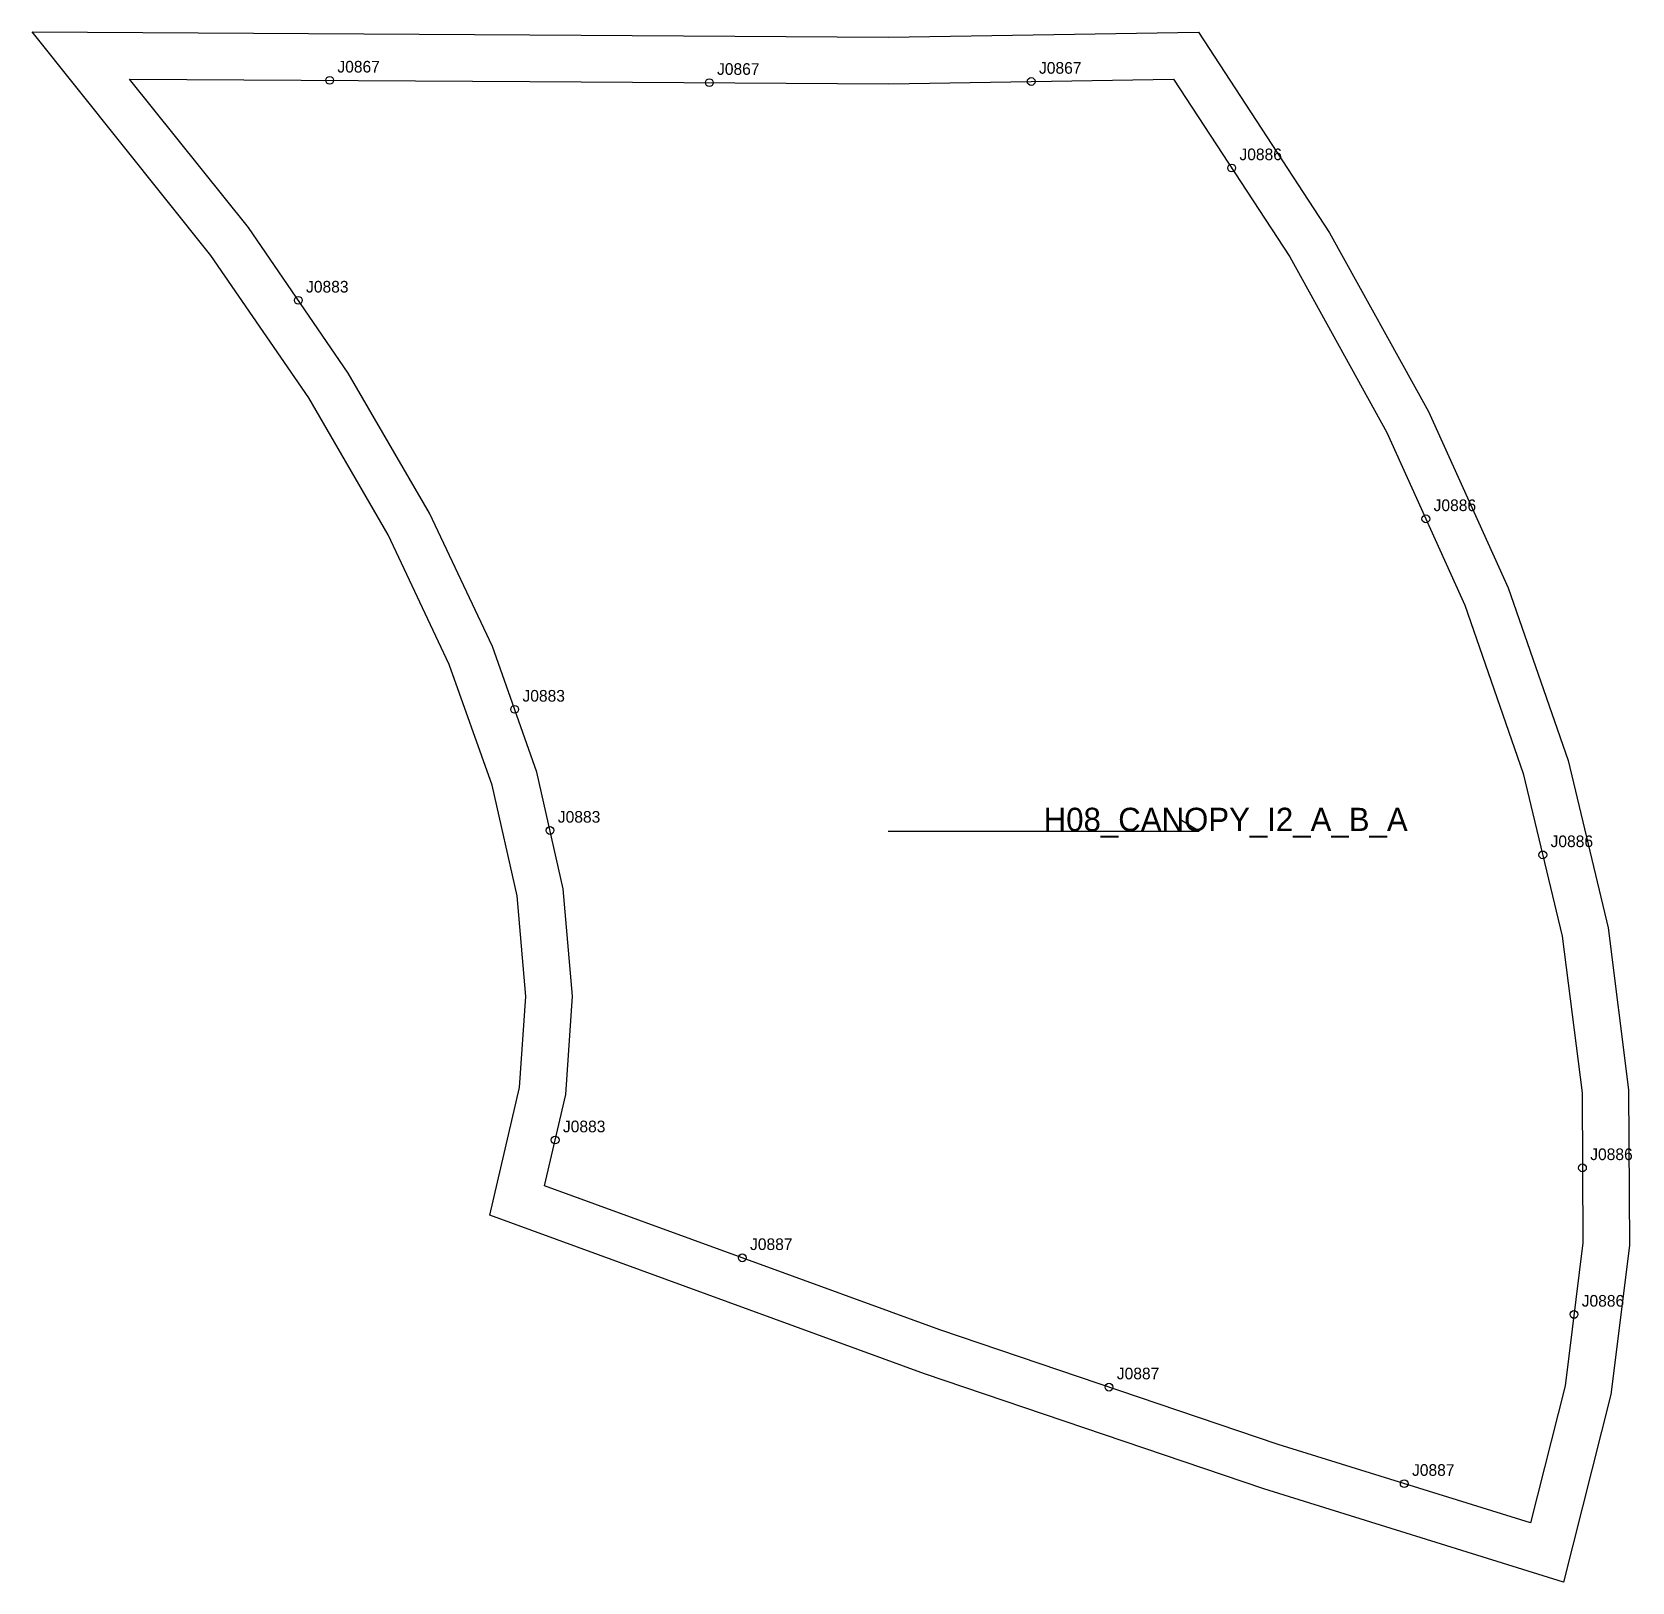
# Model space of a CAD drawing. Header units: millimetres. Extents: x -25 to 387, y -387 to 12.
import ezdxf

# ---------------------------------------------------------------- set-up
doc = ezdxf.new("R2010")
doc.units = ezdxf.units.MM
for name, color, linetype in [('CUT', 1, 'Continuous'), ('GRAIN', 3, 'Continuous'), ('LABEL', 7, 'Continuous'), ('NOTCH', 2, 'Continuous'), ('SEW', 5, 'Continuous')]:
    doc.layers.add(name, color=color, linetype=linetype)

msp = doc.modelspace()

# ---------------------------------------------------------------- linework, layer by layer
at = {"layer": 'CUT'}
msp.add_lwpolyline([(-25.09, 12.14), (103.03, 11.42), (195.3, 10.8), (275.06, 12.11), (308.78, -39.51), (334.23, -85.56), (354.71, -130.91), (370.13, -175.29), (380.46, -218.42), (385.71, -260.09), (385.92, -300.17), (381.15, -338.5), (368.95, -386.73), (291.81, -362.73), (204.54, -333.17), (92.68, -292.37), (100.34, -259.47), (101.93, -236.03), (99.7, -210.17), (93.27, -181.66), (82.28, -150.61), (66.56, -117.29), (46.11, -82.04), (20.94, -45.35), (-25.09, 12.14)], close=True, dxfattribs=at)
at = {"layer": 'GRAIN'}
for p, q in [((275.2, -193.49), (270.2, -190.49)), ((195.2, -193.49), (275.2, -193.49))]:
    msp.add_line(p, q, dxfattribs=at)
at = {"layer": 'NOTCH'}
for centre in [(51.48, -0.29), (149.16, -0.89), (232, -0.6), (283.57, -22.85), (43.42, -56.91), (333.53, -113.15), (99.1, -162.18), (108.2, -193.33), (363.62, -199.62), (109.51, -273), (373.82, -280.16), (157.65, -303.3), (371.63, -317.87), (252.02, -336.58), (327.97, -361.41)]:
    msp.add_circle(centre, 1, dxfattribs=at)
at = {"layer": 'SEW'}
msp.add_lwpolyline([(0, 0), (102.96, -0.58), (195.36, -1.21), (268.64, 0), (298.5, -45.7), (323.5, -90.94), (343.55, -135.36), (358.6, -178.66), (368.64, -220.57), (373.72, -260.87), (373.92, -299.45), (369.34, -336.28), (360.43, -371.51), (295.51, -351.31), (208.52, -321.85), (106.78, -284.74), (112.25, -261.25), (113.96, -235.93), (111.59, -208.33), (104.81, -178.33), (93.39, -146.03), (77.2, -111.7), (56.27, -75.63), (30.58, -38.2)], close=True, dxfattribs=at)

# ---------------------------------------------------------------- texts
at = {"layer": 'LABEL'}
for s, height, p in [('J0867', 3, (53.48, 1.71)), ('J0867', 3, (151.16, 1.11)), ('J0867', 3, (234, 1.4)), ('J0886', 3, (285.57, -20.85)), ('J0883', 3, (45.42, -54.91)), ('J0886', 3, (335.53, -111.15)), ('J0883', 3, (101.1, -160.18)), ('J0883', 3, (110.2, -191.33)), ('H08_CANOPY_I2_A_B_A', 6, (235.2, -193.49)), ('J0886', 3, (365.62, -197.62)), ('J0883', 3, (111.51, -271)), ('J0886', 3, (375.82, -278.16)), ('J0887', 3, (159.65, -301.3)), ('J0886', 3, (373.63, -315.87)), ('J0887', 3, (254.02, -334.58)), ('J0887', 3, (329.97, -359.41))]:
    msp.add_text(s, height=height, dxfattribs=at).set_placement(p)

doc.saveas('drawing.dxf')
